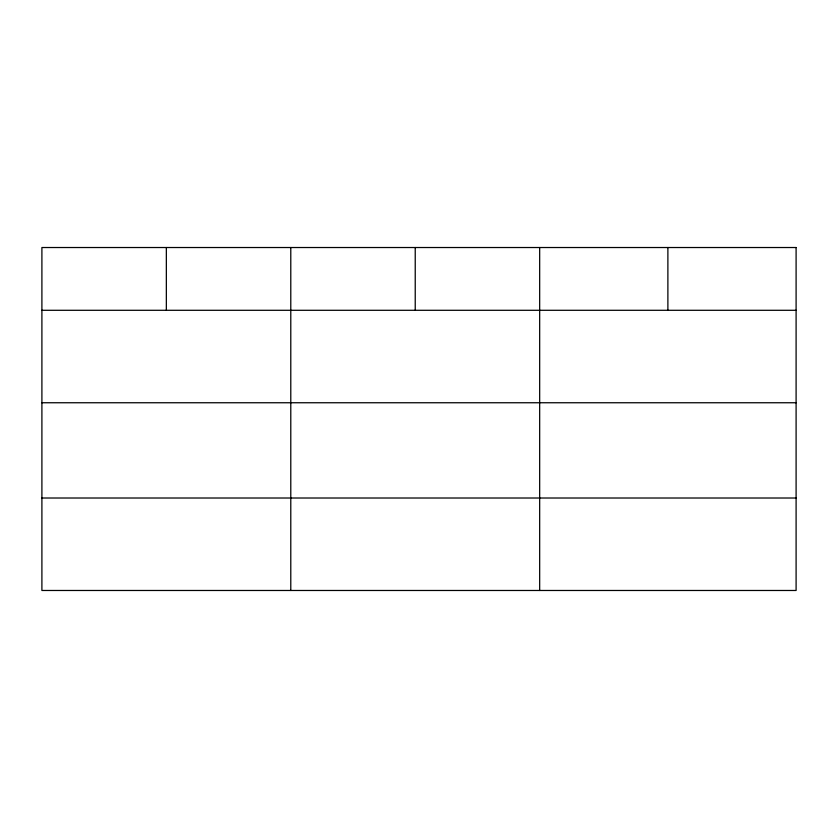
<?xml version="1.0" encoding="UTF-8"?>
<svg xmlns="http://www.w3.org/2000/svg" width="838" height="838" viewBox="0 0 838 838"><rect width="100%" height="100%" fill="white"/><g stroke="black" fill="none" stroke-linecap="round" stroke-linejoin="round"><path stroke-width="1.26" d="M41.9 310.29L796.1 310.29M41.9 402.753L796.1 402.753M41.9 498.013L796.1 498.013M667.886 247.524L667.886 310.29M539.672 247.524L539.672 590.476M415.229 247.524L415.229 310.29M290.786 247.524L290.786 590.476M166.343 247.524L166.343 310.29M796.1 247.524L41.9 247.524L41.9 590.476L796.1 590.476L796.1 247.524"/></g></svg>
